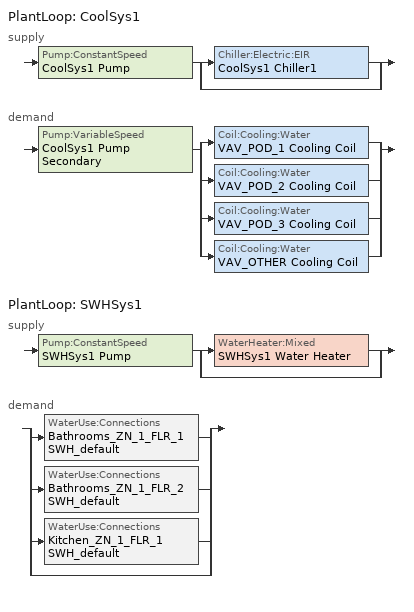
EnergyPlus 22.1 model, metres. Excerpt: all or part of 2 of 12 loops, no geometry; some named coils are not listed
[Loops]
PlantLoop 'CoolSys1'
 supply: Pump:ConstantSpeed 'CoolSys1 Pump' > split
  | Chiller:Electric:EIR 'CoolSys1 Chiller1'
  | bypass
 demand: Pump:VariableSpeed 'CoolSys1 Pump Secondary' > split
  | Coil:Cooling:Water 'VAV_POD_1 Cooling Coil'
  | Coil:Cooling:Water 'VAV_POD_2 Cooling Coil'
  | Coil:Cooling:Water 'VAV_POD_3 Cooling Coil'
  | Coil:Cooling:Water 'VAV_OTHER Cooling Coil'
PlantLoop 'SWHSys1'
 supply: Pump:ConstantSpeed 'SWHSys1 Pump' > split
  | WaterHeater:Mixed 'SWHSys1 Water Heater'
  | bypass
 demand: split
  | WaterUse:Connections 'Bathrooms_ZN_1_FLR_1 SWH_default'
  | WaterUse:Connections 'Bathrooms_ZN_1_FLR_2 SWH_default'
  | WaterUse:Connections 'Kitchen_ZN_1_FLR_1 SWH_default'
  | bypass
[EnergyManagementSystem:Actuator]
Name | Actuated Component Unique | Actuated Component Type | Actuated Component Control Type
Mech_ZN_1_FLR_2_LAr | Mech_ZN_1_FLR_2_lights | Lights | Electricity Rate
BATHROOMS_ZN_1_FLR_2_LAr | BATHROOMS_ZN_1_FLR_2_lights | Lights | Electricity Rate
Offices_ZN_1_FLR_2_LAr | Offices_ZN_1_FLR_2_lights | Lights | Electricity Rate
LMC_ZN_1_FLR_2_LAr | Library_Media_Center_ZN_1_FLR_2_lights | Lights | Electricity Rate
vav_pod_1_MAX_OA_FRAC | VAV_POD_1 Max OA Fraction | Schedule:Constant | Schedule Value
vav_pod_2_MAX_OA_FRAC | VAV_POD_2 Max OA Fraction | Schedule:Constant | Schedule Value
vav_pod_3_MAX_OA_FRAC | VAV_POD_3 Max OA Fraction | Schedule:Constant | Schedule Value
vav_other_MAX_OA_FRAC | VAV_OTHER Max OA Fraction | Schedule:Constant | Schedule Value
CLGSETP_SCH_Actuator | CLGSETP_SCH_Yes_Optimum | Schedule:Compact | Schedule Value
CLGSETP_SCH_w_SB_Actuator | CLGSETP_SCH_Yes_Optimum_w_SB | Schedule:Compact | Schedule Value
HTGSETP_SCH_Actuator | HTGSETP_SCH_Yes_Optimum | Schedule:Compact | Schedule Value
HTGSETP_SCH_w_SB_Actuator | HTGSETP_SCH_Yes_Optimum_w_SB | Schedule:Compact | Schedule Value
BoilerCurve | HeatSys1 BOILER EFFICIENCY CURVE | Curve | Curve Result
[Sizing:Plant]
Name | Loop Type | Design Loop Exit Temperature {C} | Loop Design Temperature Difference {deltaC}
CoolSys1 | Cooling | 6.67 | 8.33
SWHSys1 | Heating | 48.9 | 5
[Pump:VariableSpeed]
CoolSys1 Pump Secondary: autosize, 105798, autosize, 0.909, 0, 0, 0.0205, 0.4101, 0.5753, 0, Intermittent, 1.3889
[PlantLoop] Maximum Loop Flow Rate {m3/s}=AUTOSIZE; Minimum Loop Flow Rate {m3/s}=0
Name | Fluid Type | Plant Equipment Operation Scheme | Maximum Loop Temperature {C} | Minimum Loop Temperature {C} | Plant Loop Volume {m3} | Load Distribution Scheme | Common Pipe Simulation
CoolSys1 | Water | CoolSys1 Loop Operation Scheme List | 98 | 1 | AUTOCALCULATE | SequentialLoad | TwoWayCommonPipe
SWHSys1 | WATER | SWHSys1 Loop Operation Scheme List | 60 | 10 | AUTOSIZE | Optimal
[PlantEquipmentList]
CoolSys1 Equipment List 1: CoolSys1 Chiller1
SWHSys1 Equipment List: SWHSys1 Water Heater
[PlantEquipmentOperation:HeatingLoad]
SWHSys1 Operation Scheme: Load Range 1 Lower Limit {W}=0; Load Range 1 Upper Limit {W}=1000000000000000; Range 1 Equipment List=SWHSys1 Equipment List
[PlantEquipmentOperationSchemes] Control Scheme 1 Schedule=PlantOnSched
Name | Control Scheme 1
CoolSys1 Loop Operation Scheme List | CoolSys1 Operation Scheme
SWHSys1 Loop Operation Scheme List | SWHSys1 Operation Scheme
[Pump:ConstantSpeed] Design Power Consumption {W}=AUTOSIZE; Fraction of Motor Inefficiencies to Fluid Stream=0; Pump Control Type=Intermittent
Name | Design Flow Rate {m3/s} | Design Pump Head {Pa} | Motor Efficiency | Design Shaft Power per Unit Flow Rate per Unit Head {W/((m3/s)-Pa)}
CoolSys1 Pump | AUTOSIZE | 73247.4 | 0.909 | 1.3889
SWHSys1 Pump | autosize | 34026 | 0.3
[Chiller:Electric:EIR]
CoolSys1 Chiller1: Reference Capacity {W}=1.03415e+06; Reference COP {W/W}=3.108; Reference Leaving Chilled Water Temperature {C}=6.67; Reference Entering Condenser Fluid Temperature {C}=35; Reference Chilled Water Flow Rate {m3/s}=AutoSize; Reference Condenser Fluid Flow Rate {m3/s}=AutoSize; Cooling Capacity Function of Temperature Curve=AC_2010_PA_CAPFT; Electric Input to Cooling Output Ratio Function of Temperature Curve=AC_2010_PA_EIRFT; Electric Input to Cooling Output Ratio Function of Part Load Ratio Curve=AC_GT150_2010_PA_EIRFPLR; Minimum Part Load Ratio=0.15; Maximum Part Load Ratio=1; Optimum Part Load Ratio=1; Minimum Unloading Ratio=0.15; Condenser Type=AIRCOOLED; Leaving Chilled Water Lower Temperature Limit {C}=5; Chiller Flow Mode=LeavingSetpointModulated; Design Heat Recovery Water Flow Rate {m3/s}=0
[PlantEquipmentOperation:CoolingLoad]
CoolSys1 Operation Scheme: Load Range 1 Lower Limit {W}=0; Load Range 1 Upper Limit {W}=100000000000000; Range 1 Equipment List=CoolSys1 Equipment List 1
[SetpointManager:Scheduled] Control Variable=Temperature
Name | Schedule | Setpoint Node or NodeList
CoolSys1 Loop Plant Demand Inlet Setpoint Manager | CW-Loop-Temp-Schedule | CoolSys1 Demand Inlet Node
CoolSys1 Loop Setpoint Manager | CW-Loop-Temp-Schedule | CoolSys1 Supply Outlet Node
SWHSys1 Loop Setpoint Manager | SHWSys1-Loop-Temp-Schedule | SWHSys1 Supply Outlet Node
[AvailabilityManager:NightCycle] Applicability Schedule=Always_On; Fan Schedule=HVACOperationSchd; Control Type=CycleOnAny; Thermostat Tolerance {deltaC}=1; Cycling Run Time Control Type=FixedRunTime; Cycling Run Time {s}=1800
VAV_POD_1 Availability Manager; VAV_POD_2 Availability Manager; VAV_POD_3 Availability Manager; VAV_OTHER Availability Manager; PSZ-AC_3:7 Availability Manager; PSZ-AC_1:5 Availability Manager; PSZ-AC_2:6 Availability Manager; PSZ-AC_4:8 Availability Manager; PSZ-AC_5:9 Availability Manager
[WaterHeater:Mixed]
SWHSys1 Water Heater: Tank Volume {m3}=2.271247; Setpoint Temperature Schedule=SHWSys1 Water Heater Setpoint Temperature Schedule Name; Deadband Temperature Difference {deltaC}=2; Maximum Temperature Limit {C}=82.2222; Heater Control Type=Cycle; Heater Maximum Capacity {W}=175842.6; Heater Fuel Type=NATURALGAS; Heater Thermal Efficiency=0.802765; Off Cycle Parasitic Fuel Consumption Rate {W}=1205.08; Off Cycle Parasitic Fuel Type=NATURALGAS; Off Cycle Parasitic Heat Fraction to Tank=0; On Cycle Parasitic Fuel Consumption Rate {W}=1205.08; On Cycle Parasitic Fuel Type=NATURALGAS; Ambient Temperature Indicator=zone; Ambient Temperature Zone=MECH_ZN_1_FLR_1; Off Cycle Loss Coefficient to Ambient Temperature {W/K}=15.601; On Cycle Loss Coefficient to Ambient Temperature {W/K}=15.601; Use Side Effectiveness=1; Source Side Effectiveness=1; Use Side Design Flow Rate {m3/s}=AUTOSIZE; Source Side Design Flow Rate {m3/s}=AUTOSIZE; Indirect Water Heating Recovery Time {hr}=1.5
[WaterUse:Equipment] Flow Rate Fraction Schedule=BLDG_SWH_SCH
Name | Peak Flow Rate {m3/s} | Target Temperature Schedule | Hot Water Supply Temperature Schedule | Zone | Sensible Fraction Schedule | Latent Fraction Schedule
Bathrooms_ZN_1_FLR_1 SWH_default | 7.39764e-05 | Bathrooms_ZN_1_FLR_1 SHW_default Temp Sched | Bathrooms_ZN_1_FLR_1 SHW_default Hot Supply Temp Sched | Bathrooms_ZN_1_FLR_1 | Bathrooms_ZN_1_FLR_1 SHW_default Sensible fract sched | Bathrooms_ZN_1_FLR_1 SHW_default Latent fract sched
Bathrooms_ZN_1_FLR_2 SWH_default | 7.39764e-05 | Bathrooms_ZN_1_FLR_2 SHW_default Temp Sched | Bathrooms_ZN_1_FLR_2 SHW_default Hot Supply Temp Sched | Bathrooms_ZN_1_FLR_2 | Bathrooms_ZN_1_FLR_2 SHW_default Sensible fract sched | Bathrooms_ZN_1_FLR_2 SHW_default Latent fract sched
Kitchen_ZN_1_FLR_1 SWH_default | 0.000333647 | Kitchen_ZN_1_FLR_1 SHW_default Temp Sched | Kitchen_ZN_1_FLR_1 SHW_default Hot Supply Temp Sched | Kitchen_ZN_1_FLR_1 | Kitchen_ZN_1_FLR_1 SHW_default Sensible fract sched | Kitchen_ZN_1_FLR_1 SHW_default Latent fract sched
[WaterUse:Connections]
Name | Water Use Equipment 1
Bathrooms_ZN_1_FLR_1 SWH_default | Bathrooms_ZN_1_FLR_1 SWH_default
Bathrooms_ZN_1_FLR_2 SWH_default | Bathrooms_ZN_1_FLR_2 SWH_default
Kitchen_ZN_1_FLR_1 SWH_default | Kitchen_ZN_1_FLR_1 SWH_default
[Schedule:Compact]
BLDG_SWH_SCH: Through: 6/15, For: SummerDesignDay, Until: 07:00, 0.05, Until: 08:00, 0.1, Until: 09:00, 0.34, Until: 10:00, 0.6, Until: 11:00, 0.63, Until: 12:00, 0.72, Until: 13:00, 0.79, Until: 14:00, 0.83, Until: 15:00, 0.61, Until: 16:00, 0.65, Until: 18:00, 0.1, Until: 19:00, 0.19, Until: 20:00, 0.25, Until: 22:00, 0.22, Until: 23:00, 0.12, Until: 24:00, 0.09, For: Weekdays, Until: 07:00, 0, Until: 08:00, 0, Until: 09:00, 0.34, Until: 10:00, 0.6, Until: 11:00, 0.63, Until: 12:00, 0.72, Until: 13:00, 0.79, Until: 14:00, 0.83, Until: 15:00, 0.61, Until: 16:00, 0.65, Until: 18:00, 0.1, Until: 19:00, 0.19, Until: 20:00, 0.25, Until: 22:00, 0, Until: 23:00, 0, Until: 24:00, 0, For: WinterDesignDay, Until: 09:00, 0.03, Until: 13:00, 0.05, Until: 24:00, 0.03, For: Saturday, Until: 09:00, 0, Until: 13:00, 0, Until: 24:00, 0, For: Sunday Holidays AllOtherDays, Until: 08:00, 0, Until: 14:00, 0, Until: 24:00, 0, Through: 9/15, For: SummerDesignDay, Until: 07:00, 0.05, Until: 18:00, 0.1, Until: 19:00, 0.19, Until: 20:00, 0.25, Until: 22:00, 0.22, Until: 23:00, 0.12, Until: 24:00, 0.09, For: Weekdays, Until: 08:00, 0, Until: 18:00, 0.1, Until: 19:00, 0.19, Until: 20:00, 0.25, Until: 22:00, 0, Until: 23:00, 0, Until: 24:00, 0, For: WinterDesignDay, Until: 09:00, 0.03, Until: 13:00, 0.05, Until: 24:00, 0.03, For: Saturday, Until: 09:00, 0, Until: 13:00, 0, Until: 24:00, 0, For: Sunday Holidays AllOtherDays, Until: 08:00, 0, Until: 14:00, 0, Until: 24:00, 0, Through: 12/31, For: SummerDesignDay, Until: 07:00, 0.05, Until: 08:00, 0.1, Until: 09:00, 0.34, Until: 10:00, 0.6, Until: 11:00, 0.63, Until: 12:00, 0.72, Until: 13:00, 0.79, Until: 14:00, 0.83, Until: 15:00, 0.61, Until: 16:00, 0.65, Until: 18:00, 0.1, Until: 19:00, 0.19, Until: 20:00, 0.25, Until: 22:00, 0.22, Until: 23:00, 0.12, Until: 24:00, 0.09, For: Weekdays, Until: 07:00, 0, Until: 08:00, 0, Until: 09:00, 0.34, Until: 10:00, 0.6, Until: 11:00, 0.63, Until: 12:00, 0.72, Until: 13:00, 0.79, Until: 14:00, 0.83, Until: 15:00, 0.61, Until: 16:00, 0.65, Until: 18:00, 0.1, Until: 19:00, 0.19, Until: 20:00, 0.25, Until: 22:00, 0, Until: 23:00, 0, Until: 24:00, 0, For: WinterDesignDay, Until: 09:00, 0.03, Until: 13:00, 0.05, Until: 24:00, 0.03, For: Saturday, Until: 09:00, 0, Until: 13:00, 0, Until: 24:00, 0, For: Sunday Holidays AllOtherDays, Until: 08:00, 0, Until: 14:00, 0, Until: 24:00, 0
ALWAYS_ON; PlantOnSched: Through: 12/31, For: AllDays, Until: 24:00, 1
CW-Loop-Temp-Schedule: Through: 12/31, For: AllDays, Until: 24:00, 6.7
HVACOperationSchd: Through: 12/31, For: Weekdays SummerDesignDay WinterDesignDay, Until: 07:00, 0, Until: 21:00, 1, Until: 24:00, 0, For: WeekEnds Holidays AllOtherDays, Until: 24:00, 0
HTGSETP_SCH_YES_OPTIMUM: Through: 12/31, For: SummerDesignDay, Until: 24:00, 15.6, For: WinterDesignDay, Until: 24:00, 21, For: Weekdays, Until: 06:00, 15.6, Until: 07:00, 17.8, Until: 08:00, 20, Until: 21:00, 21, Until: 24:00, 15.6, For: WeekEnds Holidays AllOtherDays, Until: 24:00, 15.6
HTGSETP_SCH_Yes_Optimum_w_SB: Through: 12/31, For: Weekdays, Until: 01:00, 15.6, Until: 02:00, 15.6, Until: 03:00, 15.6, Until: 04:00, 15.6, Until: 05:00, 15.6, Until: 06:00, 15.6, Until: 07:00, 17.8, Until: 08:00, 20, Until: 09:00, 21, Until: 10:00, 21, Until: 11:00, 21, Until: 12:00, 21, Until: 13:00, 20.4444, Until: 14:00, 21, Until: 15:00, 20.4444, Until: 16:00, 21, Until: 17:00, 21, Until: 18:00, 21, Until: 19:00, 21, Until: 20:00, 21, Until: 21:00, 21, Until: 22:00, 15.6, Until: 23:00, 15.6, Until: 24:00, 15.6, For: SummerDesignDay, Until: 24:00, 15.6, For: WinterDesignDay, Until: 24:00, 21, For: WeekEnds Holidays AllOtherDays, Until: 24:00, 15.6
CLGSETP_SCH_YES_OPTIMUM: Through: 12/31, For: SummerDesignDay, Until: 24:00, 24, For: WinterDesignDay, Until: 24:00, 29.44, For: Weekdays, Until: 06:00, 29.44, Until: 07:00, 27.8, Until: 08:00, 25.6, Until: 21:00, 24, Until: 24:00, 29.44, For: WeekEnds Holidays AllOtherDays, Until: 24:00, 29.44
CLGSETP_SCH_Yes_Optimum_w_SB: Through: 12/31, For: Weekdays, Until: 01:00, 29.44, Until: 02:00, 29.44, Until: 03:00, 29.44, Until: 04:00, 29.44, Until: 05:00, 29.44, Until: 06:00, 29.44, Until: 07:00, 27.8, Until: 08:00, 25.6, Until: 09:00, 24, Until: 10:00, 24, Until: 11:00, 24, Until: 12:00, 24, Until: 13:00, 24.5556, Until: 14:00, 24, Until: 15:00, 24.5556, Until: 16:00, 24, Until: 17:00, 24, Until: 18:00, 24, Until: 19:00, 24, Until: 20:00, 24, Until: 21:00, 24, Until: 22:00, 29.44, Until: 23:00, 29.44, Until: 24:00, 29.44, For: SummerDesignDay, Until: 24:00, 24, For: WinterDesignDay, Until: 24:00, 29.44, For: WeekEnds Holidays AllOtherDays, Until: 24:00, 29.44
Bathrooms_ZN_1_FLR_1 SHW_default Latent fract sched; Bathrooms_ZN_1_FLR_2 SHW_default Latent fract sched; Kitchen_ZN_1_FLR_1 SHW_default Latent fract sched: Through: 12/31, For: AllDays, Until: 24:00, 0.05
Bathrooms_ZN_1_FLR_1 SHW_default Sensible fract sched; Bathrooms_ZN_1_FLR_2 SHW_default Sensible fract sched; Kitchen_ZN_1_FLR_1 SHW_default Sensible fract sched: Through: 12/31, For: AllDays, Until: 24:00, 0.2
Bathrooms_ZN_1_FLR_1 SHW_default Temp Sched; Bathrooms_ZN_1_FLR_2 SHW_default Temp Sched; Kitchen_ZN_1_FLR_1 SHW_default Temp Sched; SHWSys1-Loop-Temp-Schedule; SHWSys1 Water Heater Setpoint Temperature Schedule Name: Through: 12/31, For: AllDays, Until: 24:00, 60
Bathrooms_ZN_1_FLR_1 SHW_default Hot Supply Temp Sched; Bathrooms_ZN_1_FLR_2 SHW_default Hot Supply Temp Sched; Kitchen_ZN_1_FLR_1 SHW_default Hot Supply Temp Sched: Through: 12/31, For: AllDays, Until: 24:00, 55
[Schedule:Constant]
VAV_POD_1 Max OA Fraction; VAV_POD_2 Max OA Fraction; VAV_POD_3 Max OA Fraction; VAV_OTHER Max OA Fraction: 1
[Curve:Quadratic] Minimum Value of x=0; Maximum Value of x=1
Name | Coefficient1 Constant | Coefficient2 x | Coefficient3 x**2
AC_GT150_2010_PA_EIRFPLR | 0.141 | 0.655 | 0.203
HeatSys1 Boiler Efficiency Curve | 1 | 0 | 0
[Curve:Biquadratic] Minimum Value of x=5; Maximum Value of x=10; Minimum Value of y=12.7; Maximum Value of y=51.67
Name | Coefficient1 Constant | Coefficient2 x | Coefficient3 x**2 | Coefficient4 y | Coefficient5 y**2 | Coefficient6 x*y
AC_2010_PA_CAPFT | 1.04338 | 0.0407073 | 0.0004506 | -0.0041514 | -8.86e-05 | -0.0003467
AC_2010_PA_EIRFT | 0.596191 | -0.0099493 | 0.0007888 | 0.0004506 | 0.0004875 | -0.0007623
